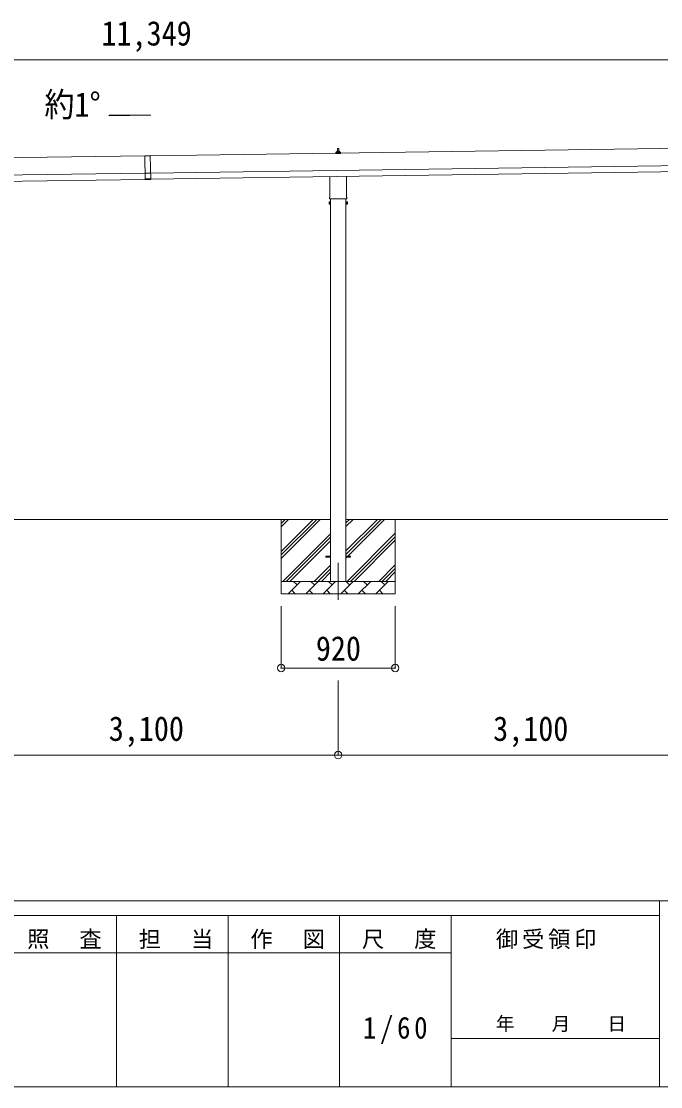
# Model space of a CAD drawing. Units: millimetres at full size, sheet at 1:60. Extents: x -16864 to 16864, y -11640 to 11640.
# Drawn here: x 5535 to 10692, y -11640 to -3046 of the extents above; entities that cross this region are included whole.
import ezdxf
from ezdxf.enums import TextEntityAlignment as Align

# ---------------------------------------------------------------- set-up
doc = ezdxf.new("R2010")
doc.units = ezdxf.units.MM
doc.header["$LTSCALE"] = 60
doc.header["$PDMODE"] = 32
doc.header["$PDSIZE"] = 60
doc.linetypes.add('CHAIN1', pattern=[8, 5, -1, 1, -1])
for name, color, linetype, lineweight in [('0-1_Defpoints', 7, 'CHAIN1', 9), ('0-2_TEXT1', 4, 'Continuous', 9), ('0-3_SHAPE', 7, 'Continuous', 9), ('0-7_PARTS2', 7, 'Continuous', 9), ('0-8_TABLE1', 6, 'Continuous', 9), ('F-0', 7, 'Continuous', 9)]:
    doc.layers.add(name, color=color, linetype=linetype, lineweight=lineweight)
doc.styles.add('ＭＳ ゴシック', font='')
doc.styles.get('ＭＳ ゴシック').set_extended_font_data('MS Gothic')

msp = doc.modelspace()

# ---------------------------------------------------------------- linework, layer by layer
at = {"layer": '0-1_Defpoints'}
msp.add_line((8090.83, -7413.9), (8090.83, -7762.9), dxfattribs=at)
at = {"layer": '0-2_TEXT1'}
for p, q in [((6578.74, -3803.07), (6242.74, -3807.87)), ((12181.52, -4050.48), (6575.9, -4130.56)), ((8072.89, -4111.57), (8072.89, -4103.86)), ((8109.39, -4111.57), (8072.89, -4111.57)), ((8073.27, -4103.07), (8109.01, -4103.07)), ((8073.65, -4102.88), (8080.38, -4101.26)), ((8080.76, -4101.07), (8101.52, -4101.07)), ((8081.14, -4100.28), (8081.14, -4096.07)), ((8082.14, -4096.07), (8100.14, -4096.07)), ((8085.14, -4096.07), (8085.87, -4072.55)), ((8086.87, -4071.57), (8095.41, -4071.57)), ((8096.41, -4072.55), (8097.14, -4096.07)), ((8101.14, -4100.28), (8101.14, -4096.07)), ((8108.63, -4102.88), (8101.9, -4101.26)), ((8109.39, -4111.57), (8109.39, -4103.86)), ((6530.9, -4131.21), (900.44, -4211.64)), ((6530.89, -4130.21), (6575.88, -4129.56)), ((6530.89, -4130.21), (6533.64, -4322.69)), ((6575.9, -4130.56), (6530.9, -4131.21)), ((6575.88, -4129.56), (6578.63, -4322.04)), ((6577.9, -4270.55), (12183.52, -4190.47)), ((902.44, -4351.63), (6532.9, -4271.19)), ((6577.91, -4271.55), (6532.92, -4272.19)), ((6578.61, -4320.54), (12184.23, -4240.46)), ((903.15, -4401.62), (6533.62, -4321.19)), ((6578.56, -4317.04), (6533.57, -4317.69)), ((6578.63, -4322.04), (6533.64, -4322.69)), ((8022.53, -4465.56), (8022.53, -4299.92)), ((8159.13, -4297.96), (8159.13, -4465.56)), ((8016.83, -4503.83), (8017.59, -4502.51)), ((8016.83, -4503.83), (8016.83, -4520.83)), ((8016.83, -4520.83), (8017.59, -4522.14)), ((8023.83, -4507.42), (8017.59, -4507.42)), ((8023.83, -4517.24), (8017.59, -4517.24)), ((8023.83, -4522.14), (8017.59, -4522.14)), ((8020.83, -4474.33), (8020.83, -4468.83)), ((8158.77, -4477.83), (8022.9, -4477.83)), ((8026.33, -4521.53), (8023.83, -4521.53)), ((8028.33, -4477.83), (8028.33, -7563.9)), ((8153.33, -7563.9), (8153.33, -4477.83)), ((8155.33, -4521.53), (8157.83, -4521.53)), ((8157.83, -4507.42), (8164.07, -4507.42)), ((8157.83, -4517.24), (8164.07, -4517.24)), ((8157.83, -4522.14), (8164.07, -4522.14)), ((8160.83, -4468.83), (8160.83, -4474.33)), ((8164.83, -4503.83), (8164.07, -4502.51)), ((8164.83, -4520.83), (8164.07, -4522.14)), ((8164.83, -4503.83), (8164.83, -4520.83)), ((7990.83, -7359.4), (8028.33, -7359.4)), ((7990.83, -7368.4), (7990.83, -7359.4)), ((7990.83, -7359.4), (8028.33, -7359.4)), ((7990.83, -7368.4), (7990.83, -7359.4)), ((7990.83, -7368.4), (8028.33, -7368.4)), ((7990.83, -7368.4), (8028.33, -7368.4)), ((8153.33, -7359.4), (8190.83, -7359.4)), ((8153.33, -7359.4), (8190.83, -7359.4)), ((8153.33, -7368.4), (8190.83, -7368.4)), ((8153.33, -7368.4), (8190.83, -7368.4)), ((8190.83, -7368.4), (8190.83, -7359.4)), ((8190.83, -7368.4), (8190.83, -7359.4))]:
    msp.add_line(p, q, dxfattribs=at)
for points in [[(8023.83, -4522.14), (8023.83, -4502.51), (8017.59, -4502.51)], [(8023.83, -4521.53), (8023.83, -4503.13), (8026.33, -4503.13)], [(8157.83, -4521.53), (8157.83, -4503.13), (8155.33, -4503.13)], [(8157.83, -4522.14), (8157.83, -4502.51), (8164.07, -4502.51)]]:
    msp.add_lwpolyline(points, dxfattribs=at)
for points in [[(8026.33, -4522.83), (8026.33, -4501.83), (8028.33, -4501.83), (8028.33, -4522.83)], [(8155.33, -4522.83), (8155.33, -4501.83), (8153.33, -4501.83), (8153.33, -4522.83)]]:
    msp.add_lwpolyline(points, close=True, dxfattribs=at)
for centre, radius, start, end in [((8073.89, -4103.86), 1, 103.62699, 180), ((8080.14, -4100.28), 1, 283.62699, 0), ((8085.23, -4096.7), 4.13, 90, 171.17633), ((8082.14, -4097.07), 1, 90, 180), ((8086.87, -4072.57), 1, 90, 178.60509), ((8094.47, -4096.07), 4.83, 133.60282, 180), ((8087.81, -4096.07), 4.83, 0, 46.39718), ((8095.41, -4072.57), 1, 1.39491, 90), ((8097.05, -4096.7), 4.13, 8.82367, 90), ((8100.14, -4097.07), 1, 0, 90), ((8102.14, -4100.28), 1, 180, 256.37301), ((8108.39, -4103.86), 1, 0, 76.37301), ((8024.83, -4468.83), 4, 125.09963, 180), ((8156.83, -4468.83), 4, 0, 54.90037), ((8033.07, -4512.33), 16.24, 162.41205, 197.58795), ((8021.18, -4504.97), 4.34, 145.61575, 214.38425), ((8021.18, -4519.69), 4.34, 145.61575, 214.38425), ((8024.83, -4474.33), 4, 180, 194.47751), ((8024.83, -4474.33), 4, 194.47751, 241.04498), ((8156.83, -4474.33), 4, 298.95502, 345.52249), ((8156.83, -4474.33), 4, 345.52249, 0), ((8148.59, -4512.33), 16.24, 342.41205, 17.58795), ((8160.49, -4504.97), 4.34, 325.61575, 34.38425), ((8160.49, -4519.69), 4.34, 325.61575, 34.38425)]:
    msp.add_arc(centre, radius, start, end, dxfattribs=at)
at = {"layer": '0-3_SHAPE'}
for p, q in [((8028.33, -7063.9), (5053.33, -7063.9)), ((7630.83, -7063.9), (7630.83, -7663.9)), ((7630.83, -7096.11), (7663.04, -7063.9)), ((7630.83, -7322.38), (7889.32, -7063.9)), ((7630.83, -7350.67), (7917.6, -7063.9)), ((7630.83, -7378.95), (7945.88, -7063.9)), ((7630.83, -7124.39), (7691.33, -7063.9)), ((7630.83, -7067.82), (7634.76, -7063.9)), ((11128.33, -7063.9), (8153.33, -7063.9)), ((8153.33, -7092.72), (8182.16, -7063.9)), ((8153.33, -7121.01), (8210.44, -7063.9)), ((8153.33, -7375.57), (8465, -7063.9)), ((8153.33, -7319), (8408.43, -7063.9)), ((8153.33, -7347.28), (8436.72, -7063.9)), ((8550.83, -7063.9), (8550.83, -7663.9)), ((7645.83, -7561.94), (8028.33, -7179.44)), ((7672.16, -7563.9), (8028.33, -7207.72)), ((8162.99, -7563.9), (8550.83, -7176.06)), ((8191.27, -7563.9), (8550.83, -7204.34)), ((7700.44, -7563.9), (8028.33, -7236.01)), ((8219.56, -7563.9), (8550.83, -7232.63)), ((7898.43, -7563.9), (8028.33, -7434)), ((7926.72, -7563.9), (8028.33, -7462.28)), ((8417.55, -7563.9), (8550.83, -7430.62)), ((8445.83, -7563.9), (8550.83, -7458.9)), ((7955, -7563.9), (8028.33, -7490.57)), ((8474.12, -7563.9), (8550.83, -7487.18)), ((7630.83, -7563.9), (8550.83, -7563.9)), ((7687.28, -7663.9), (7787.28, -7563.9)), ((7715.83, -7635.35), (7744.39, -7663.9)), ((7758.73, -7592.45), (7730.17, -7563.9)), ((7828.7, -7663.9), (7928.7, -7563.9)), ((7857.25, -7635.35), (7885.81, -7663.9)), ((7900.15, -7592.45), (7871.59, -7563.9)), ((7970.12, -7663.9), (8070.12, -7563.9)), ((7998.68, -7635.35), (8027.23, -7663.9)), ((8041.57, -7592.45), (8013.02, -7563.9)), ((8111.54, -7663.9), (8211.54, -7563.9)), ((8140.1, -7635.35), (8168.65, -7663.9)), ((8182.99, -7592.45), (8154.44, -7563.9)), ((8252.97, -7663.9), (8352.97, -7563.9)), ((8281.52, -7635.35), (8310.07, -7663.9)), ((8324.41, -7592.45), (8295.86, -7563.9)), ((8394.39, -7663.9), (8494.39, -7563.9)), ((8422.94, -7635.35), (8451.49, -7663.9)), ((8465.83, -7592.45), (8437.28, -7563.9)), ((8550.83, -7663.9), (7630.83, -7663.9))]:
    msp.add_line(p, q, dxfattribs=at)
at = {"layer": '0-7_PARTS2', "color": 4}
for p, q in [((6242.74, -3807.87), (6242.74, -3803.07)), ((6242.74, -3803.07), (6578.74, -3803.07))]:
    msp.add_line(p, q, dxfattribs=at)
at = {"layer": '0-8_TABLE1'}
for p, q in [((12216.83, -3356.26), (867.83, -3356.26)), ((7630.83, -8262.9), (7630.83, -7762.9)), ((8550.83, -8262.9), (8550.83, -7762.9)), ((7630.83, -8262.9), (8550.83, -8262.9)), ((8090.83, -8964.9), (8090.83, -8364.9)), ((8090.83, -8964.9), (4990.83, -8964.9)), ((11190.83, -8964.9), (8090.83, -8964.9))]:
    msp.add_line(p, q, dxfattribs=at)
for p in [(7630.83, -8262.9), (8550.83, -8262.9), (8090.83, -8964.9)]:
    msp.add_point(p, dxfattribs=at)
at = {"layer": 'F-0', "color": 5, "lineweight": 5}
for p, q in [((-16864.12, -10140), (16015.88, -10140)), ((10682.37, -10140), (10682.37, -11640)), ((-16864.12, -10260), (10682.37, -10260)), ((6302.37, -10260), (6302.37, -11640)), ((7202.37, -10260), (7202.37, -11640)), ((8102.36, -10260), (8102.36, -11640)), ((9002.37, -10260), (9002.37, -11640)), ((5402.37, -10560), (9002.37, -10560)), ((9002.37, -11250), (10682.37, -11250)), ((-16864.12, -11640), (16015.88, -11640))]:
    msp.add_line(p, q, dxfattribs=at)

# ---------------------------------------------------------------- texts
at = {"layer": '0-7_PARTS2', "style": 'ＭＳ ゴシック', "width": 0.9}
msp.add_text('約1°', height=197.9, dxfattribs=at).set_placement((5721.65, -3875.62), align=Align.BOTTOM_LEFT)
at = {"layer": '0-8_TABLE1', "color": 7, "style": 'ＭＳ ゴシック', "width": 0.9}
for s, p in [('11,349', (6182.33, -3301.26)), ('920', (7910.83, -8262.9)), ('3,100', (6240.83, -8909.9)), ('3,100', (9340.83, -8909.9))]:
    msp.add_text(s, height=197.9, dxfattribs=at).set_placement(p, align=Align.BOTTOM_LEFT)
at = {"layer": 'F-0', "style": 'ＭＳ ゴシック'}
msp.add_text('年\u3000\u3000月\u3000\u3000日', height=110, dxfattribs=at).set_placement((9362.37, -11220), align=Align.BOTTOM_LEFT)
at = {"layer": 'F-0', "attachment_point": 7, "style": 'ＭＳ ゴシック'}
for s, insert, char_height in [('\\T1.17;照\u3000査', (5582.37, -10530), 132), ('\\T1.17;担\u3000当', (6482.37, -10530), 132), ('\\T1.17;作\u3000図', (7382.37, -10530), 132), ('\\T1.17;尺\u3000度', (8282.37, -10530), 132), ('\\T1.17;御受領印', (9362.37, -10530), 132), ('\\T1.28;\\W0.9;1/60', (8289.87, -11295), 176)]:
    msp.add_mtext(s, dxfattribs=dict(at, insert=insert, char_height=char_height))

doc.saveas('drawing.dxf')
